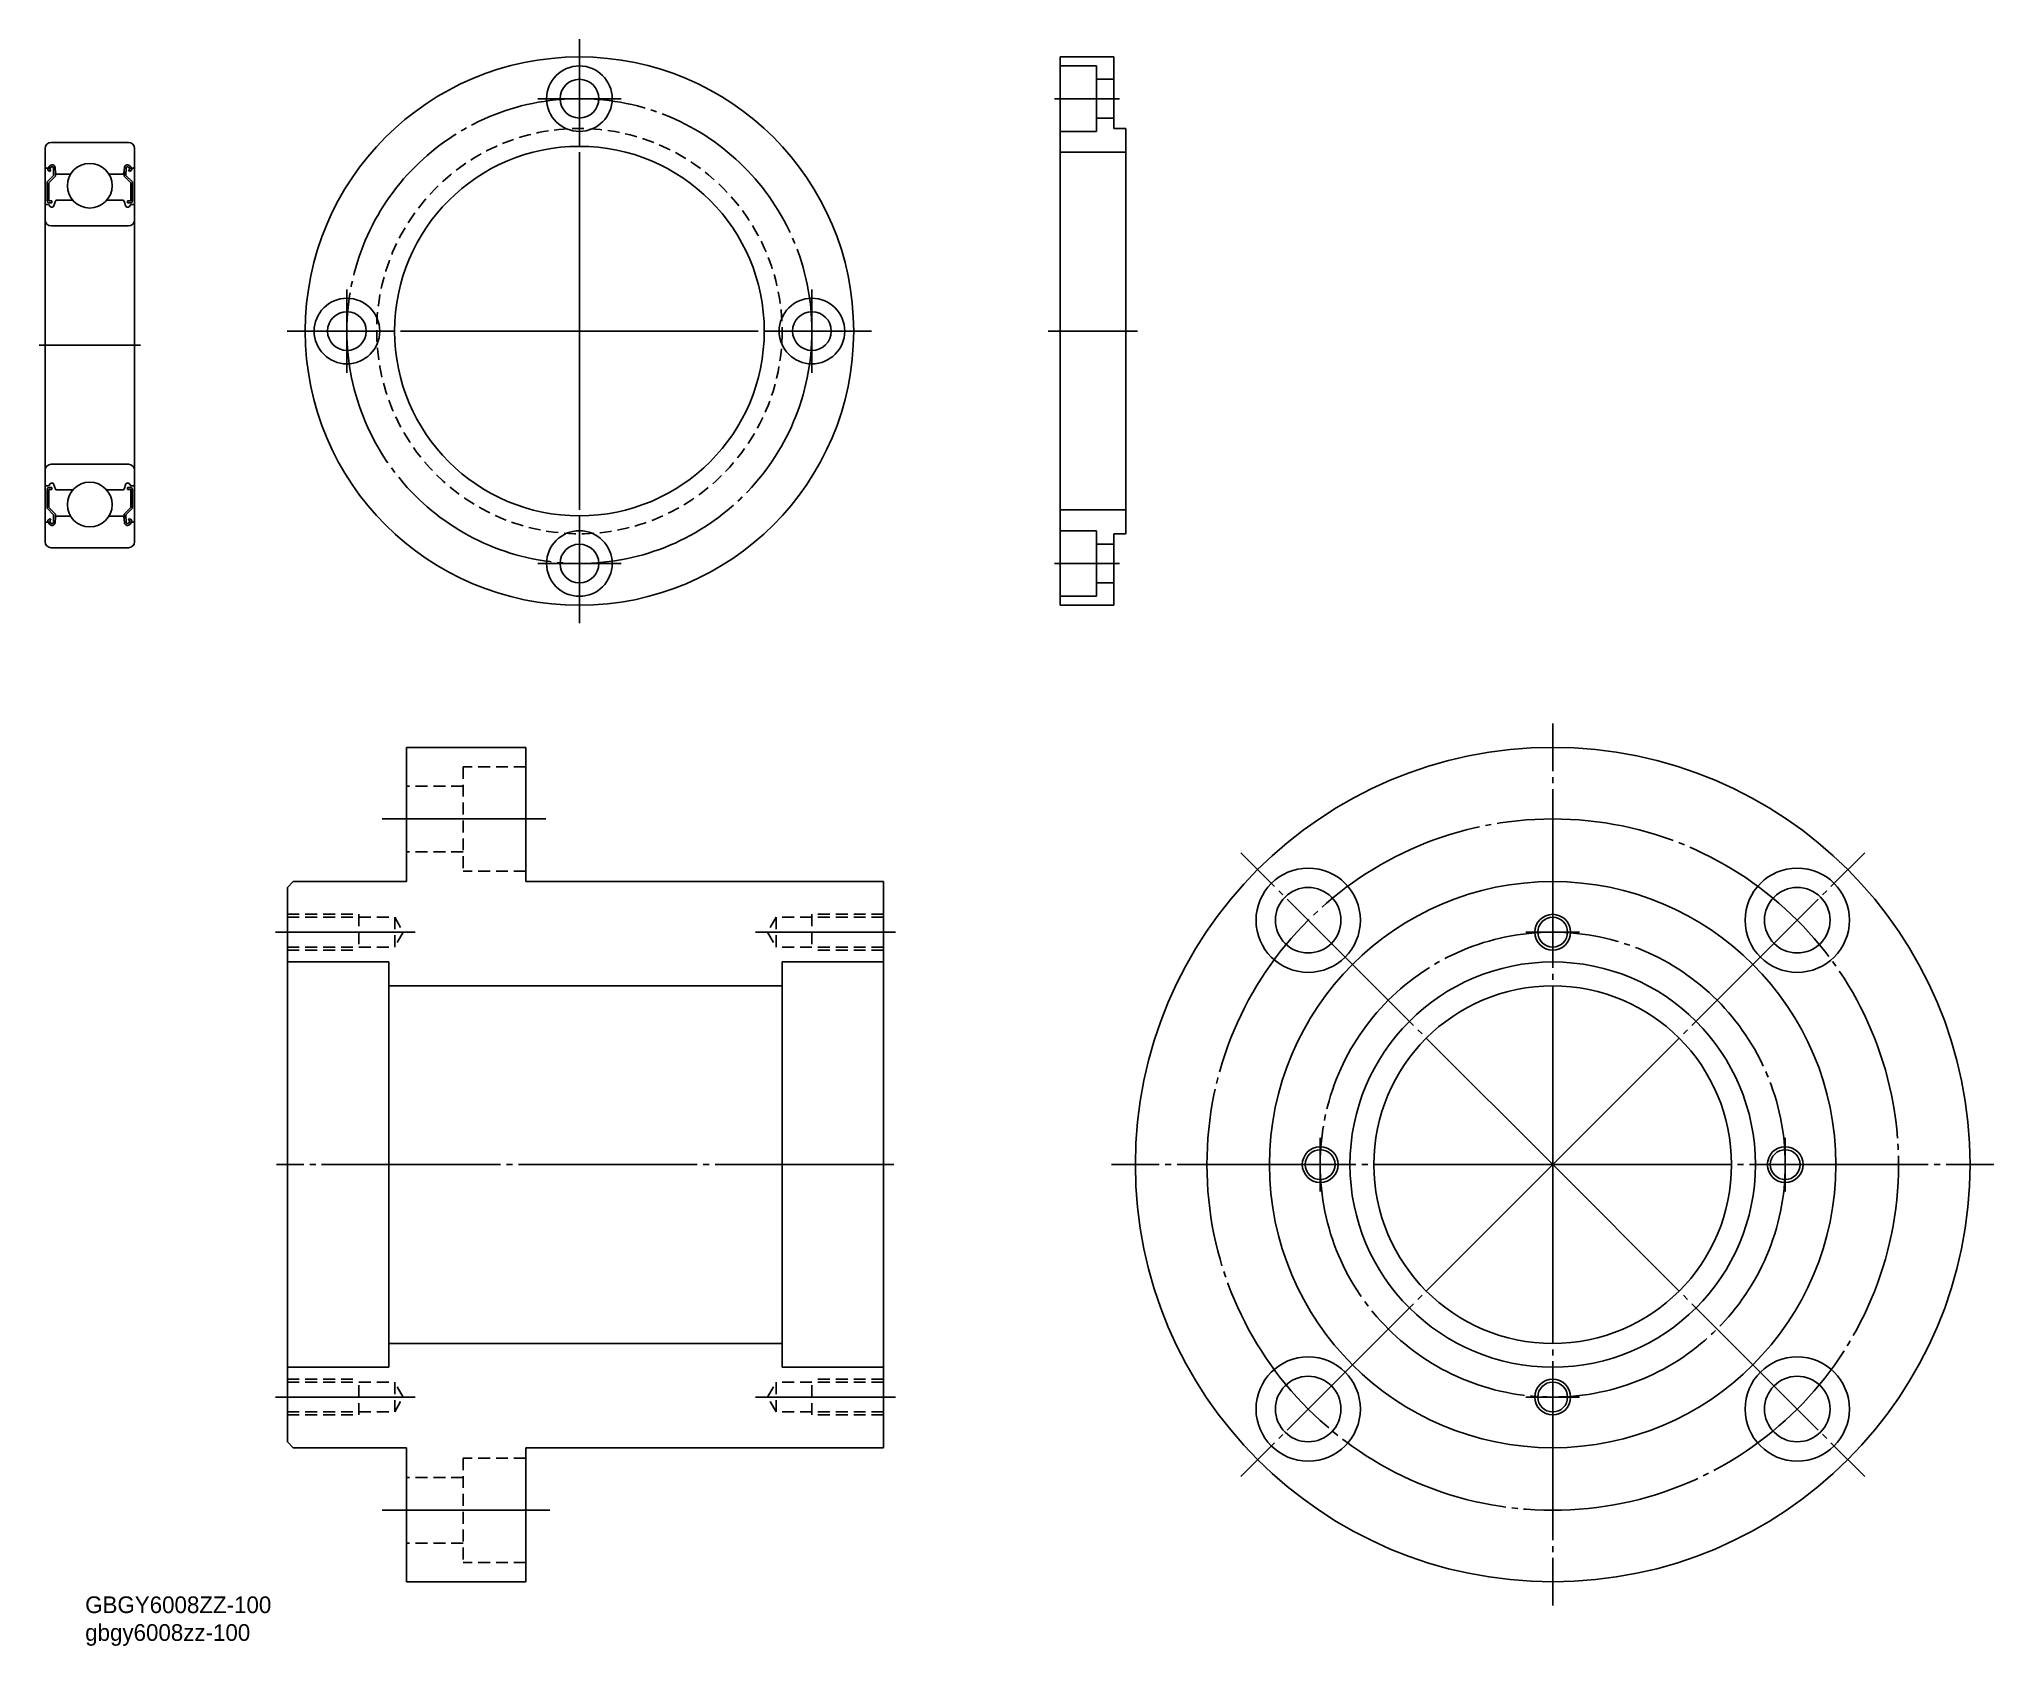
# Model space of a CAD drawing. Extents: x -153 to 175, y -69 to 201.
import ezdxf

# ---------------------------------------------------------------- set-up
doc = ezdxf.new("R2010")
doc.units = 0
doc.linetypes.add('CENTER', pattern=[33, 30, -1, 1, -1])
doc.linetypes.add('DASHED', pattern=[3, 2, -1])
doc.layers.get('0').update_dxf_attribs({"linetype": 'CONTINUOUS'})
doc.layers.add('CENTER', color=7, linetype='CONTINUOUS')

# ---------------------------------------------------------------- blocks, each defined once
blk = doc.blocks.new('*U2')
at = {"linetype": 'CONTINUOUS'}
for s, p in [('GBGY6008ZZ-100', (-145.27, -63.39)), ('gbgy6008zz-100', (-145.27, -68.05))]:
    blk.add_text(s, height=2.8, dxfattribs=at).set_placement(p)

msp = doc.modelspace()

# ---------------------------------------------------------------- linework, layer by layer
at = {"color": 7, "linetype": 'CONTINUOUS'}
for p, q in [((18.26, 197.72), (27.26, 197.72)), ((18.26, 105.72), (18.26, 197.72)), ((27.26, 197.72), (27.26, 185.72)), ((18.26, 196.22), (24.36, 196.22)), ((24.36, 185.22), (24.36, 196.22)), ((24.36, 193.97), (27.26, 193.97)), ((24.36, 187.47), (27.26, 187.47)), ((18.26, 185.22), (24.36, 185.22)), ((27.26, 185.72), (29.26, 185.72)), ((29.26, 185.72), (29.26, 117.72)), ((18.26, 181.72), (29.26, 181.72)), ((18.26, 121.72), (29.26, 121.72)), ((18.26, 118.22), (24.36, 118.22)), ((24.36, 118.22), (24.36, 107.22)), ((24.36, 115.97), (27.26, 115.97)), ((27.26, 117.72), (27.26, 105.72)), ((27.26, 117.72), (29.26, 117.72)), ((24.36, 109.47), (27.26, 109.47)), ((18.26, 107.22), (24.36, 107.22)), ((27.26, 105.72), (18.26, 105.72)), ((-91.36, 81.86), (-71.36, 81.86)), ((-91.36, 59.36), (-91.36, 81.86)), ((-71.36, 59.36), (-71.36, 81.86)), ((-111.36, 58.36), (-110.36, 59.36)), ((-91.36, 59.36), (-110.36, 59.36)), ((-11.36, 59.36), (-71.36, 59.36)), ((-11.36, 59.36), (-11.36, -35.64)), ((-111.36, -34.64), (-111.36, 58.36)), ((-94.36, 45.86), (-111.36, 45.86)), ((-94.36, -22.14), (-94.36, 45.86)), ((-11.36, 45.86), (-28.36, 45.86)), ((-28.36, 45.86), (-28.36, -22.14)), ((-28.36, 41.86), (-94.36, 41.86)), ((-28.36, -18.14), (-94.36, -18.14)), ((-94.36, -22.14), (-111.36, -22.14)), ((-11.36, -22.14), (-28.36, -22.14)), ((-111.36, -34.64), (-110.36, -35.64)), ((-91.36, -35.64), (-110.36, -35.64)), ((-91.36, -58.14), (-91.36, -35.64)), ((-71.36, -58.14), (-71.36, -35.64)), ((-11.36, -35.64), (-71.36, -35.64)), ((-91.36, -58.14), (-71.36, -58.14))]:
    msp.add_line(p, q, dxfattribs=at)
for p, q in [((-152, 182.37), (-152, 116.37)), ((-151, 183.37), (-138, 183.37)), ((-137, 182.37), (-137, 116.37)), ((-151.8, 179.07), (-151.5, 179.07)), ((-150.56, 177.84), (-151.66, 176.74)), ((-151.5, 179.07), (-151.27, 179.39)), ((-151.18, 178.48), (-151.43, 178.65)), ((-150.26, 177.72), (-151.36, 176.62)), ((-151.26, 178.89), (-151.02, 179.22)), ((-151.01, 178.72), (-151.26, 178.89)), ((-151.18, 178.48), (-151.01, 178.72)), ((-150.61, 179.1), (-150.56, 177.84)), ((-150.31, 179.14), (-150.23, 178.25)), ((-150.26, 178.59), (-150.26, 177.72)), ((-150.03, 178.07), (-147.7, 178.07)), ((-138.97, 178.07), (-141.3, 178.07)), ((-138.69, 179.14), (-138.77, 178.25)), ((-138.74, 178.59), (-138.74, 177.72)), ((-138.74, 177.72), (-137.64, 176.62)), ((-138.4, 179.1), (-138.44, 177.84)), ((-138.44, 177.84), (-137.34, 176.74)), ((-137.99, 178.72), (-137.75, 178.89)), ((-137.82, 178.48), (-137.99, 178.72)), ((-137.75, 178.89), (-137.98, 179.22)), ((-137.82, 178.48), (-137.57, 178.65)), ((-137.5, 179.07), (-137.73, 179.39)), ((-137.2, 179.07), (-137.5, 179.07)), ((-151.66, 176.74), (-151.66, 173.57)), ((-151.36, 176.62), (-151.36, 173.57)), ((-137.64, 176.62), (-137.64, 173.57)), ((-137.34, 176.74), (-137.34, 173.57)), ((-151.8, 172.97), (-151.4, 172.97)), ((-151.4, 172.97), (-151.08, 172.59)), ((-150.84, 173.57), (-151.36, 173.57)), ((-151.36, 173.27), (-150.84, 173.27)), ((-150.93, 172.52), (-150.76, 172.52)), ((-150.84, 173.27), (-150.84, 173.57)), ((-150.57, 172.65), (-150.24, 173.53)), ((-150.06, 173.67), (-147.34, 173.67)), ((-138.95, 173.67), (-141.66, 173.67)), ((-138.44, 172.65), (-138.76, 173.53)), ((-138.07, 172.52), (-138.25, 172.52)), ((-138.16, 173.27), (-138.16, 173.57)), ((-138.16, 173.57), (-137.64, 173.57)), ((-137.64, 173.27), (-138.16, 173.27)), ((-137.6, 172.97), (-137.92, 172.59)), ((-137.2, 172.97), (-137.6, 172.97)), ((-151, 169.37), (-138, 169.37)), ((-151, 129.37), (-138, 129.37)), ((-151.8, 125.77), (-151.4, 125.77)), ((-151.66, 121.99), (-151.66, 125.17)), ((-151.4, 125.77), (-151.08, 126.14)), ((-151.36, 125.47), (-150.84, 125.47)), ((-151.36, 122.12), (-151.36, 125.17)), ((-150.84, 125.17), (-151.36, 125.17)), ((-150.93, 126.22), (-150.76, 126.22)), ((-150.84, 125.47), (-150.84, 125.17)), ((-150.57, 126.08), (-150.24, 125.2)), ((-150.06, 125.07), (-147.34, 125.07)), ((-138.95, 125.07), (-141.66, 125.07)), ((-138.44, 126.08), (-138.76, 125.2)), ((-138.07, 126.22), (-138.25, 126.22)), ((-138.16, 125.47), (-138.16, 125.17)), ((-137.64, 125.47), (-138.16, 125.47)), ((-138.16, 125.17), (-137.64, 125.17)), ((-137.6, 125.77), (-137.92, 126.14)), ((-137.64, 122.12), (-137.64, 125.17)), ((-137.2, 125.77), (-137.6, 125.77)), ((-137.34, 121.99), (-137.34, 125.17)), ((-150.56, 120.89), (-151.66, 121.99)), ((-150.26, 121.02), (-151.36, 122.12)), ((-138.74, 121.02), (-137.64, 122.12)), ((-138.44, 120.89), (-137.34, 121.99)), ((-151.8, 119.67), (-151.5, 119.67)), ((-151.5, 119.67), (-151.27, 119.34)), ((-151.18, 120.26), (-151.43, 120.08)), ((-151.01, 120.01), (-151.26, 119.84)), ((-151.26, 119.84), (-151.02, 119.51)), ((-151.18, 120.26), (-151.01, 120.01)), ((-150.61, 119.63), (-150.56, 120.89)), ((-150.31, 119.59), (-150.23, 120.48)), ((-150.26, 120.14), (-150.26, 121.02)), ((-150.03, 120.67), (-147.7, 120.67)), ((-138.97, 120.67), (-141.3, 120.67)), ((-138.69, 119.59), (-138.77, 120.48)), ((-138.74, 120.14), (-138.74, 121.02)), ((-138.4, 119.63), (-138.44, 120.89)), ((-137.82, 120.26), (-137.99, 120.01)), ((-137.99, 120.01), (-137.75, 119.84)), ((-137.75, 119.84), (-137.98, 119.51)), ((-137.82, 120.26), (-137.57, 120.08)), ((-137.5, 119.67), (-137.73, 119.34)), ((-137.2, 119.67), (-137.5, 119.67)), ((-151, 115.37), (-138, 115.37))]:
    msp.add_line(p, q)
at = {"color": 3, "linetype": 'DASHED'}
for p, q in [((-81.86, 78.61), (-81.86, 61.11)), ((-71.36, 78.61), (-81.86, 78.61)), ((-81.86, 75.36), (-91.36, 75.36)), ((-81.86, 64.36), (-91.36, 64.36)), ((-71.36, 61.11), (-81.86, 61.11)), ((-111.36, 53.86), (-99.36, 53.86)), ((-111.36, 53.36), (-93.36, 53.36)), ((-99.36, 53.86), (-99.36, 47.86)), ((-93.36, 53.36), (-91.92, 50.86)), ((-93.36, 53.36), (-93.36, 48.36)), ((-29.36, 53.36), (-30.81, 50.86)), ((-29.36, 53.36), (-29.36, 48.36)), ((-11.36, 53.36), (-29.36, 53.36)), ((-23.36, 53.86), (-23.36, 47.86)), ((-11.36, 53.86), (-23.36, 53.86)), ((-91.92, 50.86), (-93.36, 48.36)), ((-30.81, 50.86), (-29.36, 48.36)), ((-111.36, 48.36), (-93.36, 48.36)), ((-111.36, 47.86), (-99.36, 47.86)), ((-11.36, 48.36), (-29.36, 48.36)), ((-11.36, 47.86), (-23.36, 47.86)), ((-111.36, -24.14), (-99.36, -24.14)), ((-111.36, -24.64), (-93.36, -24.64)), ((-99.36, -30.14), (-99.36, -24.14)), ((-91.92, -27.14), (-93.36, -24.64)), ((-93.36, -29.64), (-93.36, -24.64)), ((-30.81, -27.14), (-29.36, -24.64)), ((-29.36, -29.64), (-29.36, -24.64)), ((-11.36, -24.64), (-29.36, -24.64)), ((-23.36, -30.14), (-23.36, -24.14)), ((-11.36, -24.14), (-23.36, -24.14)), ((-93.36, -29.64), (-91.92, -27.14)), ((-29.36, -29.64), (-30.81, -27.14)), ((-111.36, -29.64), (-93.36, -29.64)), ((-111.36, -30.14), (-99.36, -30.14)), ((-11.36, -29.64), (-29.36, -29.64)), ((-11.36, -30.14), (-23.36, -30.14)), ((-81.86, -37.39), (-81.86, -54.89)), ((-71.36, -37.39), (-81.86, -37.39)), ((-81.86, -40.64), (-91.36, -40.64)), ((-81.86, -51.64), (-91.36, -51.64)), ((-71.36, -54.89), (-81.86, -54.89))]:
    msp.add_line(p, q, dxfattribs=at)
at = {"color": 7, "linetype": 'CONTINUOUS'}
for centre, radius in [((-62.37, 151.72), 46), ((-62.37, 190.72), 5.5), ((-62.37, 190.72), 3.25), ((-62.37, 151.72), 31), ((-144.5, 176.12), 3.75), ((-101.37, 151.72), 5.5), ((-101.37, 151.72), 3.25), ((-23.37, 151.72), 5.5), ((-23.37, 151.72), 3.25), ((-144.5, 122.62), 3.75), ((-62.37, 112.72), 5.5), ((-62.37, 112.72), 3.25), ((100.88, 11.86), 70), ((59.87, 52.87), 8.75), ((100.88, 11.86), 47.5), ((141.9, 52.87), 8.75), ((59.87, 52.87), 5.5), ((141.9, 52.87), 5.5), ((100.88, 50.86), 2.5), ((100.88, 11.86), 34), ((100.88, 11.86), 30), ((61.88, 11.86), 2.5), ((139.88, 11.86), 2.5), ((59.87, -29.15), 8.75), ((141.9, -29.15), 8.75), ((59.87, -29.15), 5.5), ((100.88, -27.14), 2.5), ((141.9, -29.15), 5.5)]:
    msp.add_circle(centre, radius, dxfattribs=at)
at = {"color": 3, "linetype": 'DASHED'}
msp.add_circle((-62.37, 151.72), 34, dxfattribs=at)
at = {"color": 3, "linetype": 'CONTINUOUS'}
for centre in [(100.88, 50.86), (61.88, 11.86), (139.88, 11.86), (100.88, -27.14)]:
    msp.add_circle(centre, 3, dxfattribs=at)
for centre, radius, start, end in [((-151, 182.37), 1, 90, 180), ((-138, 182.37), 1, 0, 90), ((-151.8, 179.27), 0.2, 180, 270), ((-151.26, 178.89), 0.3, 144.9356, 235.0377), ((-150.84, 179.09), 0.53, 5.0651, 144.9356), ((-150.84, 179.09), 0.23, 2.1311, 144.9356), ((-150.03, 178.27), 0.2, 185.0651, 270), ((-138.97, 178.27), 0.2, 270, 354.9349), ((-138.17, 179.09), 0.53, 35.0644, 174.9349), ((-138.17, 179.09), 0.23, 35.0644, 177.8689), ((-137.75, 178.89), 0.3, 304.9623, 35.0644), ((-137.2, 179.27), 0.2, 270, 0), ((-151.8, 172.77), 0.2, 90, 180), ((-151.36, 173.57), 0.3, 180, 270), ((-150.93, 172.72), 0.2, 219.9991, 270), ((-150.76, 172.72), 0.2, 270, 339.9703), ((-150.06, 173.47), 0.2, 90, 159.9703), ((-138.95, 173.47), 0.2, 20.0297, 90), ((-138.25, 172.72), 0.2, 200.0297, 270), ((-138.07, 172.72), 0.2, 270, 320.0009), ((-137.64, 173.57), 0.3, 270, 0), ((-137.2, 172.77), 0.2, 0, 90), ((-151, 170.37), 1, 180, 270), ((-138, 170.37), 1, 270, 0), ((-151, 128.37), 1, 90, 180), ((-138, 128.37), 1, 0, 90), ((-151.8, 125.97), 0.2, 180, 270), ((-151.36, 125.17), 0.3, 90, 180), ((-150.93, 126.02), 0.2, 90, 140.0009), ((-150.76, 126.02), 0.2, 20.0297, 90), ((-150.06, 125.27), 0.2, 200.0297, 270), ((-138.95, 125.27), 0.2, 270, 339.9703), ((-138.25, 126.02), 0.2, 90, 159.9703), ((-138.07, 126.02), 0.2, 39.9991, 90), ((-137.64, 125.17), 0.3, 0, 90), ((-137.2, 125.97), 0.2, 270, 0), ((-151.8, 119.47), 0.2, 90, 180), ((-151.26, 119.84), 0.3, 124.9623, 215.0644), ((-150.84, 119.64), 0.53, 215.0644, 354.9349), ((-150.84, 119.64), 0.23, 215.0644, 357.8689), ((-150.03, 120.47), 0.2, 90, 174.9349), ((-138.97, 120.47), 0.2, 5.0651, 90), ((-138.17, 119.64), 0.53, 185.0651, 324.9356), ((-138.17, 119.64), 0.23, 182.1311, 324.9356), ((-137.75, 119.84), 0.3, 324.9356, 55.0377), ((-137.2, 119.47), 0.2, 0, 90), ((-151, 116.37), 1, 180, 270), ((-138, 116.37), 1, 270, 0)]:
    msp.add_arc(centre, radius, start, end)
at = {"layer": 'CENTER', "color": 1, "linetype": 'CENTER'}
for p, q in [((-62.37, 151.72), (-62.37, 200.72)), ((-62.37, 190.72), (-62.37, 197.72)), ((-62.37, 190.72), (-69.37, 190.72)), ((-62.37, 190.72), (-55.37, 190.72)), ((-62.37, 190.72), (-62.37, 183.72)), ((17.31, 190.72), (28.23, 190.72)), ((-101.37, 151.72), (-101.37, 158.72)), ((-23.37, 151.72), (-23.37, 158.72)), ((-62.37, 151.72), (-111.37, 151.72)), ((-101.37, 151.72), (-108.37, 151.72)), ((-101.37, 151.72), (-101.37, 144.72)), ((-101.37, 151.72), (-94.37, 151.72)), ((-62.37, 151.72), (-62.37, 102.72)), ((-62.37, 151.72), (-13.37, 151.72)), ((-23.37, 151.72), (-30.37, 151.72)), ((-23.37, 151.72), (-23.37, 144.72)), ((-23.37, 151.72), (-16.37, 151.72)), ((16.26, 151.72), (31.26, 151.72)), ((-153, 149.37), (-136, 149.37)), ((-62.37, 112.72), (-62.37, 119.72)), ((-62.37, 112.72), (-69.37, 112.72)), ((-62.37, 112.72), (-62.37, 105.72)), ((-62.37, 112.72), (-55.37, 112.72)), ((17.31, 112.72), (28.23, 112.72)), ((100.88, 11.86), (100.88, 85.86)), ((-68.02, 69.86), (-95.47, 69.86)), ((100.88, 11.86), (48.56, 64.19)), ((100.88, 11.86), (153.21, 64.19)), ((100.88, 50.86), (100.88, 55.36)), ((-113.36, 50.86), (-89.92, 50.86)), ((-9.36, 50.86), (-32.81, 50.86)), ((100.88, 50.86), (96.38, 50.86)), ((100.88, 50.86), (100.88, 46.36)), ((100.88, 50.86), (105.38, 50.86)), ((61.88, 11.86), (61.88, 16.36)), ((139.88, 11.86), (139.88, 16.36)), ((-9.61, 11.86), (-113.16, 11.86)), ((100.88, 11.86), (26.88, 11.86)), ((100.88, 11.86), (48.56, -40.47)), ((61.88, 11.86), (57.38, 11.86)), ((61.88, 11.86), (61.88, 7.36)), ((61.88, 11.86), (66.38, 11.86)), ((100.88, 11.86), (100.88, -62.14)), ((100.88, 11.86), (174.88, 11.86)), ((100.88, 11.86), (153.21, -40.47)), ((139.88, 11.86), (135.38, 11.86)), ((139.88, 11.86), (139.88, 7.36)), ((139.88, 11.86), (144.38, 11.86)), ((100.88, -27.14), (100.88, -22.64)), ((-113.36, -27.14), (-89.92, -27.14)), ((-9.36, -27.14), (-32.81, -27.14)), ((100.88, -27.14), (96.38, -27.14)), ((100.88, -27.14), (105.38, -27.14)), ((100.88, -27.14), (100.88, -31.64)), ((-67.33, -46.14), (-95.47, -46.14))]:
    msp.add_line(p, q, dxfattribs=at)
for centre, radius in [((-62.37, 151.72), 39), ((100.88, 11.86), 58), ((100.88, 11.86), 39)]:
    msp.add_circle(centre, radius, dxfattribs=at)

# ---------------------------------------------------------------- block references
at = {"linetype": 'CONTINUOUS'}
msp.add_blockref('*U2', (0, 0), dxfattribs=at)

doc.saveas('drawing.dxf')
